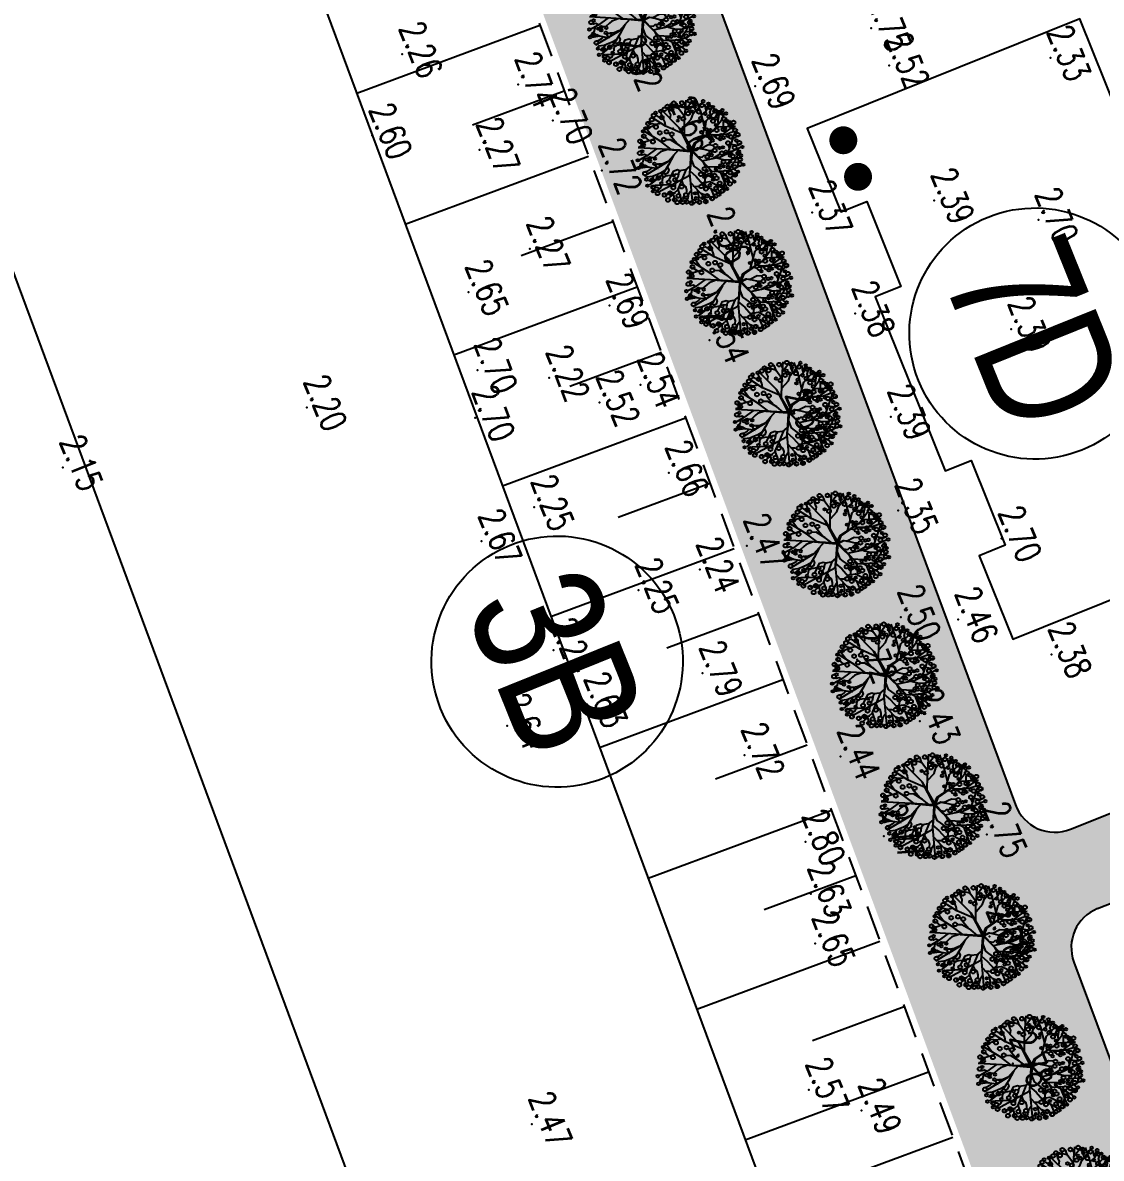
# Model space of a CAD drawing. Header units: millimetres. Extents: x 405522 to 410309, y 2303080 to 2310223.
# Drawn here: x 406806.1 to 406883.4, y 2306635.5 to 2306716.9 of the extents above; entities that cross this region are included whole.
import ezdxf
from ezdxf.enums import TextEntityAlignment as Align
from ezdxf.xclip import XClip

# ---------------------------------------------------------------- set-up
doc = ezdxf.new("R2010")
doc.units = ezdxf.units.MM
doc.header["$LTSCALE"] = 10
doc.header["$MEASUREMENT"] = 0
doc.header["$XCLIPFRAME"] = 0
doc.linetypes.add('HIDDEN', pattern=[0.375, 0.25, -0.125])
doc.layers.get('0').update_dxf_attribs({"linetype": 'CONTINUOUS'})
doc.layers.get('Defpoints').update_dxf_attribs({"linetype": 'CONTINUOUS'})
for name, color, linetype in [('caodo', 7, 'CONTINUOUS'), ('Cay', 86, 'CONTINUOUS'), ('CAYCO', 86, 'CONTINUOUS'), ('co', 84, 'CONTINUOUS'), ('DIM', 4, 'CONTINUOUS'), ('Hatch', 8, 'CONTINUOUS'), ('Line', 136, 'CONTINUOUS'), ('Main', 3, 'CONTINUOUS'), ('mois', 3, 'CONTINUOUS'), ('Other', 9, 'CONTINUOUS'), ('piping', 1, 'CONTINUOUS')]:
    doc.layers.add(name, color=color, linetype=linetype)
doc.styles.add('1', font='VHAVAN_2.TTF')
doc.styles.add('Dien', font='simplex.shx', dxfattribs={"width": 0.75})
doc.styles.add('txt', font='romans.shx', dxfattribs={"height": 0.2})
doc.dimstyles.new('D6.7', dxfattribs={"dimscale": 6.7, "dimtxt": 1.5, "dimasz": 2, "dimexe": 1.5, "dimexo": 0.5, "dimgap": 1, "dimtad": 1, "dimdec": 0, "dimdsep": 46, "dimtxsty": 'Dien', "dimcen": 1, "dimclrd": 256, "dimclre": 256, "dimclrt": 7, "dimaunit": 1, "dimadec": 3, "dimazin": 0, "dimtfac": 1, "dimtdec": 0, "dimtmove": 1, "dimatfit": 0, "dimfxl": 1, "dimtolj": 1, "dimtzin": 0, "dimlwe": -1, "dimarcsym": 0})

# ---------------------------------------------------------------- blocks, each defined once
blk = doc.blocks.new('*D26')
at = {"layer": 'Defpoints', "color": 0, "linetype": 'Continuous'}
for p in [(406742.6619138751, 2306987.542138263), (407088.9799926709, 2306054.36399705), (407050.0361064873, 2306039.911268014)]:
    blk.add_point(p, dxfattribs=at)
at = {"layer": 'DIM'}
for p, q in [((406739.5212196925, 2306986.376574), (406694.2959683287, 2306969.592725042)), ((407085.8392984883, 2306053.198432786), (407040.6140239395, 2306036.414575225))]:
    blk.add_line(p, q, dxfattribs=at)
at = {"layer": 'DIM', "linetype": 'Continuous', "lineweight": -2}
blk.add_line((406708.380307929, 2306960.526641102), (407045.3738494347, 2306052.474044744), dxfattribs=at)
at = {"layer": 'DIM', "linetype": 'Continuous'}
for points in [[(406710.4741040507, 2306961.303683944), (406706.2865118071, 2306959.74959826), (406703.7180508765, 2306973.089417832)], [(407047.4676455563, 2306053.251087586), (407043.2800533128, 2306051.697001902), (407050.0361064873, 2306039.911268014)]]:
    blk.add_solid(points, dxfattribs=at)
at = {"layer": 'DIM', "color": 7, "linetype": 'Continuous', "insert": (406887.8695083207, 2306510.579817844), "char_height": 10.05, "attachment_point": 5, "rotation": 290.3607342621674, "style": 'Dien'}
blk.add_mtext('\\A1;995', dxfattribs=at)
blk = doc.blocks.new('43')
at = {"layer": 'CAYCO', "color": 98}
for points in [[(0.4152577759232372, 4.103467588080093), (-1.209192508365959, 4.699786217650399), (-1.678589670453221, 5.388814887963235)], [(-0.6724334561731666, 4.447537088533863), (-0.5196174655575305, 5.237299990141764), (-0.6950229774229228, 5.570834929356351)], [(1.160885003046133, 1.159845960559323), (0.7476918237516657, 3.26848663110286), (-0.3502576558385044, 5.712421581381932)], [(-0.05448034917935729, -0.04004506464116275), (2.399344519712031, 2.264940679538995), (2.316983023541979, 4.253332513850182), (1.639737725257874, 5.795530602568761)], [(2.299035311909392, 4.230775630800053), (1.650408451096155, 4.574447042774409), (1.186743053840473, 4.931823378428817), (0.3243099970277399, 5.380185560556129), (0.2882557513657957, 5.528180053224787)], [(0.8779816064052284, 2.849846046650782), (1.112463441560976, 3.690859459107742), (1.087528720963746, 4.437318940414116), (0.9072574934689328, 5.177291403990239), (0.879195949761197, 5.421299294801429)], [(1.437384042539634, 4.804750376613811), (1.381260629976168, 5.292767494684085), (1.183440912980586, 5.589486030628905)], [(-2.548378232866526, 3.645610468927771), (-3.243397076847032, 3.664423948852345), (-3.684648269787431, 4.058616686612368)], [(-3.273022195324302, 3.657206712290645), (-3.181801640777849, 4.055696781491861), (-3.231495926622301, 4.388502169633284)], [(-2.641337516251951, 4.156008847756311), (-3.164253150811419, 4.498950709123164)], [(0.04039989388547838, -0.01693045091815293), (-0.8572124504717067, 0.3669312722049654), (-2.639918230241165, 3.146160501986742), (-2.699185398290865, 5.039755364879966)], [(-1.765264418907464, 3.522835770156235), (-2.578959053731523, 4.672894546063617), (-2.63021675136406, 4.754474138608202)], [(-1.870732724200934, 2.023429486667737), (-1.757097802357748, 2.458735290681943), (-1.806966004194692, 3.951654555974528), (-2.010433222865686, 4.529198053525761), (-2.161860955995508, 5.150774521986023)], [(-1.19613087864127, 4.664866386679932), (-1.859962431248277, 4.94212259654887), (-2.028938816394657, 5.120445805601776)], [(-0.1303663500584662, 4.338194663869217), (-0.6554501198697835, 4.138625136809424)], [(2.10199721949175, 4.653107398422435), (2.4446417898871, 5.050137332407758)], [(2.355659283464774, 2.856835127342492), (3.265791605226696, 4.48448015190661), (3.536420732969418, 4.713473778218031)], [(2.557150486623868, 3.217174108838663), (4.460633671376854, 3.930459222057834)], [(3.171806268859655, 4.255265205865726), (2.813783090328798, 4.951933946227655)], [(3.058951894403435, 3.94557166355662), (3.481697332113981, 4.142627346329391), (3.770739005412906, 4.244398513343185)], [(-1.364393639960326, 1.157624162035063), (-3.406477490905672, 1.754338946426287), (-4.583725118311122, 2.873458203161135)], [(-2.914218632271513, 3.086150901159272), (-3.350604111212306, 3.073906113859266), (-4.074466448044404, 3.21111558820121), (-4.517280890606344, 3.354081862838939)], [(-3.862224903190508, 2.855198720470071), (-4.39313307730481, 3.102126516401768)], [(-3.681953839026392, 2.115226925350726), (-3.69324851850979, 2.676875511649996), (-4.133716685231775, 3.196681114612147), (-4.332319428445771, 3.367786785122007)], [(-2.170521068270318, 2.457131831673905), (-3.537530574249104, 3.530022224644199), (-4.317168510984629, 3.84220225433819)], [(-1.763979013543576, 2.507235570577905), (-1.466696923598647, 2.758781804004684)], [(0.9219843805767596, 2.373447459889576), (0.4287625681608915, 3.220551430946216)], [(1.814030002453364, 1.802627196535468), (1.896216380293481, 2.789911438943818), (1.847678057732992, 3.136331296293065)], [(2.300514322938398, -0.2840683485846967), (2.940974567085505, 0.436360718915239), (3.773607350653037, 1.140894874697551), (4.954357967013493, 3.12174921692349)], [(3.485781259369105, 3.610577257350087), (4.830991777358577, 3.499317795038223)], [(3.654325251933187, 0.9864126958418638), (3.534867673646659, 1.992045428371057), (3.879075656295754, 2.640301157720387), (4.253691620309837, 3.421387657523155), (4.492255980730988, 3.730351347709075)], [(3.960741336573847, 2.69155233562924), (4.479573043761775, 2.880660562543198), (4.80701399827376, 3.211276264628395), (4.822217451874167, 3.277691164752468)], [(-2.626703578047454, 1.526482180459425), (-4.357790561160073, 1.120889838784933), (-5.663028248818591, 0.7024861739482731)], [(-4.505030509550124, 1.757931962609291), (-4.853322256822139, 1.641725653549656), (-5.282496821135283, 1.599881700472906)], [(-4.832340268534608, 1.648726220009848), (-5.191275026649237, 1.998372072353959)], [(-4.028807198628783, 1.197970385896042), (-4.468194476794451, 1.735550033394247), (-4.903016543481499, 1.974531041458249), (-5.071211140952073, 2.278466814430431)], [(-4.03589292592369, 2.279844909673557), (-4.288097327575088, 2.155692114727572), (-4.664450781419873, 2.283494364935905), (-5.003968365956098, 2.388915353920311)], [(-1.634842166560702, 1.535609393380582), (-1.462924434687011, 2.007385730044916)], [(-0.2260088345501572, 1.030320268357173), (-0.6537412998732179, 1.920203841058537), (-0.5998437448870391, 2.434877473395318)], [(0.0189416102366522, 0.04208512348122895), (-0.2894573170924559, 0.7192684607580304), (-0.1587337260134518, 1.360131846740842), (0.01407705433666706, 1.975423483876511), (-0.03356711007654667, 2.465359640540555)], [(0.6739000349771231, 0.6441547013819218), (0.75383913773112, 1.150275049265474), (0.5607788553461432, 1.354013879550621), (0.5534346741624177, 1.531346687814221)], [(1.282140382099897, 1.215501641156152), (1.913787070661783, 1.540333694545552)], [(1.952594236121513, 1.84528846736066), (2.839480579947121, 2.303218219196424)], [(3.628197276033461, 1.420628881081939), (3.104900712147355, 1.508090953575447)], [(3.631298903841525, -0.1972700408659875), (5.258848940371536, 1.254382008919492), (5.899921236559749, 1.510982476640493)], [(3.905430326121859, 1.165747617837042), (4.262168390792795, 1.467602698598057)], [(4.27471649099607, 2.046863719588146), (4.904837757814676, 2.294440060155466), (5.283536411006935, 2.543476168764755)], [(4.859402716159821, 0.9350811154581606), (4.979466601624154, 1.215175857767463), (5.078679857775569, 1.70967932487838), (5.466152836685069, 2.180342064471915)], [(-4.463070539408363, -0.6522827155422419), (-4.679687755764462, -0.6315332774538547), (-5.739969108835794, 0.2309727391693741)], [(-4.556895917281508, 0.5537844460923225), (-4.927600629627705, 0.400762036209926), (-5.645035079447553, 0.3827594800386578)], [(-2.769262657500803, -0.7561058525461704), (-3.576744011719711, 0.008677978767082095), (-4.196527541149408, 0.2339540638495237), (-4.880427021766081, 0.8512332008685917), (-5.454600192606449, 1.275753986323252)], [(-0.006316312705166638, 0.003837934695184231), (-2.644367439090274, -1.373949806438759), (-4.764857206027955, -3.396883882116526)], [(-0.006316312705166638, 0.003837934695184231), (2.833127376041375, -0.3407977672759444), (4.728799819131382, -3.996311329538003)], [(0.8974602132802829, -0.1058573757763952), (1.768987538525835, 0.2176580464001745), (2.041554110590369, 0.5706558704841882), (2.564605112420395, 1.257983296643943)], [(3.97784392349422, 0.07086336542852223), (4.057330971816555, 0.2688929005526006), (4.059239808935672, 0.5756399412639439), (4.08526417450048, 0.8882627075072378)], [(4.487133189220913, 0.5308332766871899), (5.264598262030631, 0.6888832366093993), (5.848327545681968, 0.6116016439627856), (5.989243625663221, 0.677286627702415)], [(-1.575078567489982, -0.8121827554423362), (-3.398406559834257, -0.7542652783449739), (-5.765420723473653, -0.5275325481779873)], [(-5.118817304493859, -0.6178450339939445), (-5.423062430578284, -0.786031101597473), (-5.608806919539347, -0.9253488900139928)], [(-3.866304788389243, -0.709446009946987), (-4.847218702314422, -1.408492048503831), (-5.113774240482599, -2.377235135762021)], [(-4.463070539408363, -0.6522827155422419), (-4.679687755764462, -0.6315332774538547)], [(-1.993443085579202, -1.031976619968191), (-2.867238810984418, -2.934588305419311), (-3.823559788055718, -4.372639388078824)], [(-0.03571058122906834, -0.6516785977873951), (-0.6404377768049017, -1.37240967922844), (-1.288900788407773, -2.390176088782027), (-1.284234141930938, -2.998055863194168)], [(0.0113975468557328, -0.002600761130452156), (-0.4650603431509808, -6.08401388139464)], [(1.742068523773924, -0.2569009170401841), (2.152904605492949, -0.765830168267712), (2.241741636069492, -1.424853685544804), (2.155782769201323, -1.660741854226217), (2.313209882006049, -2.159757798071951), (3.340645574266091, -2.697593761375174)], [(2.08909610460978, -0.6700299258809537), (3.257166500203311, -1.177477065939456)], [(2.560928295250051, -0.2998472226317972), (6.079667463200167, -0.05199327389709651)], [(3.271083291852847, -1.185328580904752), (4.364299783017486, -1.674963131779805), (5.764418943785131, -1.233444553334266)], [(3.446182967512868, -1.207217530580238), (3.959104036795907, -1.005689795361832)], [(3.753808495122939, -1.106750901089981), (4.03859125287272, -0.8076609487179667), (4.442676842445508, -0.6836941023357213), (4.755534936673939, -0.7095704691018909)], [(4.60094202705659, -0.1939747966825962), (4.9468885747483, -0.4546068471390754), (5.38249226543121, -0.5679746232926846), (5.85415020189248, -0.8293368928134441)], [(-4.753584614838473, -1.344112574821338), (-5.101876524975523, -1.460318215424195), (-5.361291677458212, -1.554872512351722), (-5.45816081087105, -1.672538590384647)], [(-4.920823510969058, -2.074678115313873), (-5.370849030092359, -1.902112007606775)], [(-3.687684339936823, -2.370018254499882), (-4.145702398149297, -2.293466212926432), (-4.427533156936988, -2.424836545716971), (-5.101701208157465, -2.620432458817959)], [(-0.1905830723699182, -2.322914462303743), (-1.118202777230181, -3.512717809528112), (-2.43345611600671, -5.540326088434085)], [(-0.808206677203998, -1.635723929619417), (-1.600872851675376, -2.287055640481412), (-2.033545178361237, -2.571585485246032)], [(-0.1313929375028238, -1.517264884430915), (1.207632031757385, -2.745254986686632), (2.777481929282658, -5.475917437113822)], [(0.4407311799004674, -2.054080777568743), (1.568226890871301, -2.688713624374941), (2.496338071650825, -3.277853364357725), (3.091362196952105, -3.916784211527556), (3.795330683933571, -4.87408530479297)], [(2.283430183306336, -1.362868257332593), (2.426847601309419, -1.532117324182764), (2.829660431481898, -1.612649526214227), (3.016074121464044, -1.643806143663824), (3.255314753623679, -1.891805361723527), (3.297675114590675, -1.855961593100801)], [(2.654984803404659, -1.629680540645495), (2.623091961140744, -1.918208991643041), (2.760638350155205, -2.063364365138113)], [(2.770468852017075, -2.418298727599904), (2.816153112100437, -2.815545683261007), (2.833126294659451, -2.990075689507648)], [(3.64973947359249, -1.905802524648607), (4.07149303983897, -2.0180023831781)], [(3.838698638486676, -2.405546461930498), (3.874871479230933, -4.20434435387142), (4.063110925722867, -4.674288962734863)], [(4.341205455595627, -1.580166160129011), (5.4466660983162, -2.817197965458035)], [(4.77495928038843, -1.938849106198177), (4.778261420782655, -2.596511758165434), (5.011353758396581, -3.166838018922135)], [(4.935943127027713, -2.2131863811519), (5.172945314203389, -2.155448185047135), (5.661370115820318, -2.099169758846983), (5.742252932512201, -2.173532114131376)], [(-2.92212041770108, -2.936046515358612), (-3.344084229902364, -3.00748896622099), (-3.714790344703943, -3.160511009395123), (-4.233622051891871, -3.349619236541912), (-4.545077929040417, -3.488206806126982)], [(-3.810876451432705, -3.152564221527427), (-3.871690262807533, -3.418223823187873), (-3.902878794004209, -3.676666855579242), (-4.059779951465316, -3.934379970654845)], [(-3.161467804107815, -3.37062307074666), (-3.126195345656015, -3.644230126868933), (-3.06929030851461, -4.006634012563154), (-3.168503563851118, -4.501137479906902), (-3.230100239394233, -4.892410614527762)], [(-0.2011147970333695, -2.73418759345077), (0.07254511793144047, -3.563131744973361), (0.2820811355486512, -3.834505280712619), (0.6764400381362066, -4.275799449533224), (0.6984769129194319, -4.807799005648121)], [(1.155401638359763, -2.709665754577145), (1.410444684326649, -3.31112551339902), (1.449850175529718, -3.767243784852326)], [(1.98226099065505, -3.862037955550477), (1.761893945047632, -5.020374320680276), (1.874860608717427, -5.896658653160557)], [(1.82753287977539, -2.815445286687464), (2.149530655937269, -2.665351331466809), (2.50358974118717, -2.794042840600014), (2.695755698019639, -3.141297282418236)], [(2.201650461298414, -3.098800604930148), (2.479571207077242, -3.595494060311466), (2.727085210382938, -4.225017984164879), (2.828818819369189, -4.513789733406156), (2.89137119683437, -5.157017911784351), (2.949839646462351, -5.268196001881734)], [(2.747762087499723, -3.27931350027211), (3.220201648306102, -3.415062537416816), (3.441999143455178, -3.423739543650299)], [(3.833556051249616, -3.485126893036067), (4.194706215057522, -3.679344711592421), (4.355689898715355, -3.953681318555027), (4.53187719755806, -4.161603693151847)], [(-3.055650429334491, -4.191444239811972), (-2.865041464334354, -4.458564278436825), (-2.712048917775974, -4.82891531731002), (-2.736027935286984, -5.116957149235532)], [(-1.733021820196882, -4.485327874077484), (-2.639940589317121, -5.124903634889051)], [(-1.26997050549835, -4.822509003337473), (-1.486121900263242, -5.094656592933461), (-1.635810904786922, -5.381968571571633), (-1.799922976992093, -5.610082521568984)], [(-1.479866851121187, -4.089753776555881), (-1.305242963833734, -4.548901946982369), (-1.080924952868372, -5.340854837559164), (-1.150514329550788, -5.828141370089725)], [(-0.2923763487488031, -4.014491117559373), (0.4822536809369922, -5.131273122271523), (1.020932269282639, -6.104691677726805)], [(0.5036317131016403, -5.017538046231493), (0.3091141369659454, -5.378482162719592), (0.3812224646098912, -5.674470480531454), (0.3059859110508114, -5.880933387670666)], [(1.798366319620982, -4.921605353010818), (1.581433137180284, -5.319365506060421), (1.607931269565597, -5.814599191769958), (1.673610633006319, -5.955376447876915)], [(1.837547388859093, -4.567148254951462), (2.050571959698573, -4.797452257014811), (2.262813342385925, -5.153368456056342), (2.356554412050173, -5.538154271198437)], [(2.770350369391963, -4.402611643308774), (3.2940476287622, -4.619940272299573), (3.380577785195783, -4.975126920966431)], [(3.245135129662231, -4.161522321170196), (3.331665286095813, -4.516708969837055), (3.299694968154654, -4.9007645661477)], [(-1.051299834041856, -5.333637600531802), (-0.7934480928815901, -5.490309099201113), (-0.5884174627717584, -5.816626801388338), (-0.537941551534459, -6.023818957619369)], [(0.6782554376404732, -5.476685549132526), (1.246781267924234, -5.620382042136043), (1.414977268665098, -5.924318180652335)]]:
    blk.add_lwpolyline(points, dxfattribs=at)
for points in [[(-2.608305806992576, -1.349720096448436), (-0.2450824787374586, -0.03956551826559007, 0.6397306744920996), (-0.2506863888120279, 0.03637737454846501, -0.02814866807049381), (-0.8719359856331721, 0.3102242460008711), (-2.096549907233566, 2.266709616640583)], [(-2.096549907233566, 2.266709616640583), (-0.8288466013036668, 0.3980304705910385), (-0.101318001979962, 0.1114200169686228, 1.16279032008003), (-0.08882375108078122, 0.1660030784551054), (-0.3077001394703984, 0.6409533640835434), (-0.241298608481884, 1.056556115159765)], [(-0.2264276624191552, 1.034372901776806), (-0.2700639264658093, 0.7288086412008852), (-0.0005383242387324572, 0.1677370690740645, 0.553589737595184), (0.09108058200217783, 0.1574530166108161), (1.955903258291073, 1.860962726874277), (0.1433253970462829, 0.09218468167819083, 0.6269387266753438), (0.1641315676970407, 0.02989211375825107), (2.606764882802963, -0.2957009566016495)], [(-0.190744477789849, -2.538846815470606), (-0.05126762774307281, -0.1469655202236027, 0.7825138911028889), (-0.1210250912699848, -0.1253053320106119), (-2.586922195507213, -1.331625839462504)], [(-0.1938193819951266, -2.621948557207361), (0.06718440586701035, -0.1567620649002492, -0.4633955931716063), (0.1556846898747608, -0.09654803853482008), (2.813290741061792, -0.3123806363437325)]]:
    blk.add_lwpolyline(points, format="xyb", dxfattribs=at)
for centre, radius in [((-2.216261943336576, 4.975252036936581), 0.2154209902109817), ((-1.715895135654137, 5.276273531606421), 0.2154209902109817), ((-1.064975921763107, 5.080050329677761), 0.1435183978680499), ((-0.7855348121374846, 5.431277593364939), 0.2154209902109817), ((-0.3002060856670141, 5.762411681003869), 0.1435183978680499), ((0.195620683953166, 5.351331149693578), 0.1435183978680499), ((0.3964474430540577, 5.289336060872301), 0.2154209902109817), ((0.6618478149175644, 5.588409626157954), 0.1435183978680499), ((1.116197944735177, 5.479037944227457), 0.2154209902109817), ((1.655880038160831, 5.453736641677096), 0.2154209902109817), ((1.704661691328511, 5.816935466602445), 0.1435183978680499), ((2.489495384739712, 5.216905987588689), 0.1435183978680499), ((-4.157825957983732, 3.980346572119743), 0.1435183978680499), ((-3.559045093366876, 3.716687661595643), 0.2154209902109817), ((-3.301590623566881, 4.105274929432198), 0.1435183978680499), ((-3.119730909820646, 4.811821119161323), 0.2154209902109817), ((-3.073368091252632, 4.372375150443986), 0.2154209902109817), ((-2.666304330574349, 4.614841285394505), 0.2154209902109817), ((-2.373910554219037, 3.829732090700418), 0.1435183978680499), ((-1.616558434208855, 4.140023450367153), 0.1435183978680499), ((-1.484322243952192, 4.472900440683588), 0.2154209902109817), ((-0.7935741320252419, 4.139636516338214), 0.2154209902109817), ((-0.2566798296757042, 4.879450736101717), 0.2154209902109817), ((0.211726154666394, 3.870769491186365), 0.1435183978680499), ((0.2996288109570742, 4.453701741760597), 0.1435183978680499), ((0.635965414927341, 4.33145142160356), 0.1435183978680499), ((0.7304562132339925, 4.654216744704172), 0.2154209902109817), ((1.337343313731253, 4.356362205697224), 0.1435183978680499), ((1.615628240164369, 4.085168729070574), 0.1435183978680499), ((1.939834240823984, 4.841370522743091), 0.2154209902109817), ((1.985453556058928, 4.087402392411605), 0.1435183978680499), ((2.532017676159739, 3.738435222301632), 0.2154209902109817), ((2.595840786816552, 4.356345161097124), 0.2154209902109817), ((2.742620704928413, 4.610496538691223), 0.1435183978680499), ((2.835415854700841, 4.863137579523027), 0.2154209902109817), ((3.065381524153054, 3.790360510116443), 0.2154209902109817), ((3.456297127529979, 3.888749423436821), 0.1435183978680499), ((3.859614310786128, 4.266051015350968), 0.2154209902109817), ((-4.469154471764341, 2.742652754765004), 0.2154209902109817), ((-4.539705965667963, 3.555507411714643), 0.1435183978680499), ((-4.263390775769949, 3.222674606367946), 0.2154209902109817), ((-4.107479470665567, 3.586524775018916), 0.1435183978680499), ((-3.605126103619114, 2.849118906771764), 0.1435183978680499), ((-3.330151178990491, 2.482767981709912), 0.2154209902109817), ((-2.876902245217934, 2.81203870754689), 0.1435183978680499), ((-2.359691500430927, 3.650627347175032), 0.2154209902109817), ((-2.282239514868706, 2.881481369724497), 0.2154209902109817), ((-1.711603604489937, 3.376686154631898), 0.1435183978680499), ((-1.518863179488108, 2.995680351974443), 0.2154209902109817), ((-1.390965979080647, 3.6334645121824), 0.1435183978680499), ((-1.224707068991847, 3.265591811854392), 0.1435183978680499), ((-0.5152501238044351, 2.702811968047172), 0.2154209902109817), ((-0.320076767122373, 3.537024033954367), 0.1435183978680499), ((-0.2404255935689434, 3.167280142195523), 0.1435183978680499), ((0.008046439499594271, 2.615349895786494), 0.2154209902109817), ((0.350988854886964, 3.415387268876657), 0.2154209902109817), ((1.345149194588885, 3.576909458031878), 0.2154209902109817), ((1.720049400697462, 3.214994829846546), 0.1435183978680499), ((1.841220695292577, 3.57860979042016), 0.1435183978680499), ((1.981698321178555, 3.171263948781416), 0.1435183978680499), ((2.130742243723944, 2.704771939665079), 0.1435183978680499), ((2.863248587120324, 2.522791531635448), 0.2154209902109817), ((3.176121938973665, 2.77231540507637), 0.2154209902109817), ((3.762439372949302, 3.100096047157422), 0.2154209902109817), ((4.108807613374665, 3.288760404102504), 0.1435183978680499), ((4.308249669149518, 2.682145116617903), 0.2154209902109817), ((4.630826293490827, 3.419197825249285), 0.2154209902109817), ((-5.145905195968226, 1.2522767346818), 0.2154209902109817), ((-4.170309395296499, 1.636694764718413), 0.1435183978680499), ((-3.805802300805226, 2.080294208833948), 0.2154209902109817), ((-2.376284650992602, 1.744246534537524), 0.1435183978680499), ((-2.309103599982336, 2.159136132802814), 0.1435183978680499), ((-2.018575418042019, 1.870195804862306), 0.1435183978680499), ((-1.430917921359651, 2.193141846684739), 0.2154209902109817), ((-1.115729623939842, 2.39881726144813), 0.1435183978680499), ((0.2070212644757703, 2.140760384267196), 0.1435183978680499), ((0.4614391876384616, 1.905287334462628), 0.1435183978680499), ((0.5567624650429934, 2.244750322308391), 0.1435183978680499), ((0.7208312575239688, 1.750087102875113), 0.2154209902109817), ((2.095873626647517, 1.404407428577542), 0.2154209902109817), ((2.334906992036849, 1.656998559134081), 0.1435183978680499), ((2.679989965632558, 1.335208253702149), 0.1435183978680499), ((2.78198885335587, 1.919057854451239), 0.1435183978680499), ((2.86749182920903, 1.595834208652377), 0.1435183978680499), ((2.964443071978167, 2.218741905409843), 0.1435183978680499), ((3.013451062492095, 1.388404911849648), 0.1435183978680499), ((3.338543380377814, 2.360927030676976), 0.1435183978680499), ((3.735628589522094, 1.360152705805376), 0.1435183978680499), ((3.968220316572115, 1.978333939798176), 0.1435183978680499), ((4.360976335476153, 1.526335164438933), 0.2154209902109817), ((5.155945313395932, 1.64835461624898), 0.2154209902109817), ((5.488862958154641, 2.195179273607209), 0.2154209902109817), ((-5.43852335982956, 0.3928507927339524), 0.2154209902109817), ((-5.030988679267466, 0.4597549894824624), 0.1435183978680499), ((-4.413072615396231, 0.8934411269146949), 0.2154209902109817), ((-3.676372776390053, 1.060337853617966), 0.1435183978680499), ((-3.285936471656896, 0.9257439812645316), 0.1435183978680499), ((-2.086692742072046, 1.14133110572584), 0.1435183978680499), ((2.328306436538696e-10, -1.396983861923218e-09), 0.06378724803568858), ((2.701554644037969, 0.9787703247275203), 0.2154209902109817), ((4.080790236126631, 0.9986535357311368), 0.2154209902109817), ((5.407483493094333, 1.103836775524542), 0.1435183978680499), ((5.408898553345352, 0.3639990093652159), 0.1435183978680499), ((-5.455692790681496, -1.008488765684888), 0.2154209902109817), ((-3.655323719023727, -0.8923054109327495), 0.2154209902109817), ((5.020922651980072, -0.7631477697286755), 0.2154209902109817), ((5.322409680578858, -0.958771318430081), 0.1435183978680499), ((5.800340511952527, -0.702373712323606), 0.2154209902109817), ((-4.804152429336682, -2.211092315847054), 0.2154209902109817), ((-1.931581329554319, -2.227770771598443), 0.2154209902109817), ((3.523625179193914, -2.690004726639017), 0.2154209902109817), ((4.152038042317145, -2.178666812367737), 0.2154209902109817), ((4.78332890290767, -2.562239895574749), 0.2154209902109817), ((5.093315851176158, -1.626933357445523), 0.2154209902109817), ((5.555369233246893, -2.051735877292231), 0.2154209902109817), ((5.84441281738691, -1.766372447134927), 0.2154209902109817), ((-4.771571184275672, -3.002402859041467), 0.2154209902109817), ((-2.100619621342048, -3.594458483159542), 0.2154209902109817), ((3.017899306025356, -3.852120399242267), 0.2154209902109817), ((4.97322042286396, -3.192638814682141), 0.2154209902109817), ((-3.623498589266092, -4.483368769055232), 0.2154209902109817), ((-2.723894918337464, -4.88923810957931), 0.1435183978680499), ((0.8236577999778092, -4.198728268500417), 0.1435183978680499), ((1.394582812907174, -4.279969063354656), 0.1435183978680499), ((3.266842091456056, -4.579611895605922), 0.2154209902109817), ((-1.765517340158112, -5.411520462017506), 0.2154209902109817), ((-0.0521181826479733, -5.637212567729875), 0.1435183978680499)]:
    blk.add_circle(centre, radius, dxfattribs=at)
at = {"layer": 'CAYCO', "color": 50}
for centre, radius in [((3.618445214349777, 4.777280911803246), 0.1435183978680499), ((4.413745150901377, 3.92456643935293), 0.1435183978680499), ((-4.919533894397318, 2.493080165004358), 0.1435183978680499), ((4.990411475184374, 2.973754997830838), 0.2154209902109817), ((5.212524232687429, 2.593576147453859), 0.2154209902109817), ((-5.600480577675626, 1.408341964008287), 0.1435183978680499), ((-5.313788982457481, 2.014178956625983), 0.1435183978680499), ((-4.895375498686917, 2.137274113949388), 0.2154209902109817), ((5.805500391870737, 1.484178739832714), 0.2154209902109817), ((-5.669895454426296, -0.1292354559991509), 0.2154209902109817), ((-4.446638285997324, 0.1325041691306978), 0.1435183978680499), ((4.853788178763352, 0.2848400550428778), 0.1435183978680499), ((5.780091011198238, 0.1166567550972104), 0.2154209902109817), ((5.876968637341633, 0.7492746263742447), 0.2154209902109817), ((5.94754255854059, -0.1291450974531472), 0.2154209902109817), ((-4.730827149003744, -0.1836101512890309), 0.1435183978680499), ((-4.241322948480956, -0.3364131336566061), 0.2154209902109817), ((-3.872190736699849, -1.386578856734559), 0.1435183978680499), ((4.064986942568794, -1.232612006599084), 0.2154209902109817), ((5.654503542580642, -1.307647966081277), 0.1435183978680499), ((5.839747447520494, -1.158492361893877), 0.2154209902109817), ((-5.443651835434139, -1.940539841307327), 0.2154209902109817), ((-5.087018150836229, -2.670410893158987), 0.2154209902109817), ((2.761298931902274, -2.126359249697998), 0.1435183978680499), ((3.279162085615098, -1.949957637581974), 0.2154209902109817), ((-4.565371811855584, -3.469714856008068), 0.1435183978680499), ((-3.847984186024405, -3.339483506511897), 0.2154209902109817), ((-2.787594134919345, -4.012589633697644), 0.2154209902109817), ((-2.214173613348976, -2.833982998272404), 0.2154209902109817), ((-1.345949350856245, -3.159835371654481), 0.2154209902109817), ((1.631938175763935, -3.90317042847164), 0.2154209902109817), ((2.725976281799376, -3.242572455201298), 0.2154209902109817), ((3.650980841484852, -3.535462389932945), 0.1435183978680499), ((4.776142966700718, -3.977939517702907), 0.2154209902109817), ((5.542951443465427, -2.821013490203768), 0.2154209902109817), ((-4.388994027744047, -4.02352352743037), 0.1435183978680499), ((-4.090276653296314, -4.25829839380458), 0.2154209902109817), ((-3.181753851473331, -4.896753738401458), 0.2154209902109817), ((-2.656042813905515, -5.225113859632984), 0.1435183978680499), ((-1.11705560493283, -4.393754363525659), 0.2154209902109817), ((0.7357551426393911, -4.781660519307479), 0.1435183978680499), ((0.8961442997679114, -5.12543921591714), 0.1435183978680499), ((1.096843184437603, -4.795786433620378), 0.1435183978680499), ((2.493015998741612, -5.377147890627384), 0.2154209902109817), ((3.163091036491096, -5.210458208341151), 0.1435183978680499), ((3.877539615612477, -5.114014938939363), 0.1435183978680499), ((4.06359699787572, -4.473865040577948), 0.2154209902109817), ((4.262857617810369, -4.102985494071618), 0.2154209902109817), ((4.532413883018307, -4.508837166940793), 0.1435183978680499), ((-2.318060834426433, -5.48625743878074), 0.1435183978680499), ((-1.193683731253259, -5.845402702922001), 0.2154209902109817), ((-0.7354013933800161, -5.518809525063261), 0.2154209902109817), ((0.162636244436726, -5.924728020094335), 0.2154209902109817), ((0.9712448708014563, -6.152497760718688), 0.1435183978680499), ((1.591958601260558, -5.694750381400809), 0.2154209902109817), ((1.850194732192904, -6.093588010640815), 0.1435183978680499)]:
    blk.add_circle(centre, radius, dxfattribs=at)
blk = doc.blocks.new('kh_truc_thep')
at = {"color": 6}
blk.add_circle((0, -3), 3.000000000001425, dxfattribs=at)
at = {"color": 7, "style": '1', "width": 0.8}
blk.add_attdef('KH_TRUC', text='', height=3.000000000001425, dxfattribs=at).set_placement((0, -3), align=Align.MIDDLE)
blk = doc.blocks.new('20')
at = {"layer": 'caodo', "color": 8, "linetype": 'Continuous'}
for p in [(-740.6499999999651, -592, 0.4300000000000002), (-774.2399999999907, -593.8699999996461, -0.05999999999999961), (-758.4699999999721, -594.7999999998137, 0.2000000000000002), (-739.359999999986, -594.6699999999255, 0.2000000000000002), (-727.820000000007, -594.1199999996461, 0.01000000000000023), (-765.9499999999534, -596.0400000000373, 0.4200000000000004), (-748.9599999999627, -596.1499999999069, 0.3700000000000001), (-763.4599999999627, -598.6299999998882, 0.3800000000000003), (-776.3999999999651, -599.6999999997206, 0.2800000000000002), (-754.8499999999767, -599.1899999999441, 0.3400000000000003), (-768.6999999999534, -600.7299999999814, -0.04999999999999982), (-759.9400000000023, -602.2099999999627, 0.4000000000000004), (-736.1399999999558, -604.3500000000931, 0.07000000000000028), (-744.8800000000047, -605.2099999999627, 0.05000000000000027), (-728.679999999993, -605.75, 0.3800000000000003), (-765.109999999986, -607.8300000000745, -0.04999999999999982), (-752.1599999999744, -607.1499999999069, 0.04000000000000004), (-769.4899999999907, -610.929999999702, 0.3300000000000001), (-759.3999999999651, -611.8799999998882, 0.3700000000000001), (-741.8099999999977, -612.4499999997206, 0.06000000000000005), (-730.6300000000047, -613.5699999998324, 0.07000000000000028), (-752.2299999999814, -614.3699999996461, 0.2200000000000002), (-768.859999999986, -616.5099999997765, 0.3800000000000003), (-763.7099999999627, -617.0600000000559, -0.09999999999999964), (-757.179999999993, -617.5699999998324, 0.2200000000000002), (-781.070000000007, -619.179999999702, -0.1199999999999997), (-760.109999999986, -618.8300000000745, 0.2000000000000002), (-769.0299999999697, -619.929999999702, 0.3800000000000003), (-739.25, -619.8500000000931, 0.07000000000000028), (-746.570000000007, -620.1399999996647, 0.1800000000000002), (-798.5499999999884, -623.4799999999814, -0.1699999999999999), (-755.1599999999744, -623.8699999996461, 0.3400000000000003), (-764.7999999999884, -626.339999999851, -0.06999999999999984), (-738.7299999999814, -626.5699999998324, 0.03000000000000025), (-768.5599999999977, -628.7799999997951, 0.3500000000000001), (-731.3099999999977, -628.5699999998324, 0.3800000000000003), (-749.5599999999977, -629.1099999998696, 0.1500000000000004), (-752.9400000000023, -630.8100000000559, -0.07999999999999963), (-757.3099999999977, -632.2900000000373, -0.06999999999999984), (-738.5199999999604, -634.2199999997392, 0.1800000000000002), (-734.429999999993, -634.3699999996461, 0.1400000000000001), (-763.3999999999651, -636.5800000000745, -0.07999999999999963), (-727.7299999999814, -636.8799999998882, 0.06000000000000005), (-741.6599999999744, -637.2399999997579, 0.4000000000000004), (-752.7299999999814, -638.2299999999814, 0.4700000000000002), (-761, -640.4699999997392, 0.3100000000000001), (-766.7299999999814, -642.0099999997765, 0.3200000000000003), (-737.179999999993, -641.6599999996834, 0.1100000000000003), (-749.7299999999814, -644.1000000000931, 0.4000000000000004), (-742.8499999999767, -644.2099999999627, 0.1200000000000001), (-739.7399999999907, -649.9199999999255, 0.4500000000000002), (-732.359999999986, -649.7799999997951, 0.4300000000000002), (-745.3699999999953, -650.3100000000559, 0.4800000000000004), (-744.9799999999814, -654.0499999998137, 0.3100000000000001), (-732.1699999999837, -657.089999999851, 0.3600000000000003), (-744.6699999999837, -657.589999999851, 0.3300000000000001), (-730.5, -666.2099999999627, 0.4600000000000004), (-745.1199999999953, -668.089999999851, 0.25), (-741.3499999999767, -669.5800000000745, 0.1700000000000004), (-764.9699999999721, -670.5400000000373, 0.1500000000000004)]:
    blk.add_point(p, dxfattribs=at)
at = {"layer": 'caodo', "color": 8, "linetype": 'Continuous', "style": 'txt', "width": 0.75}
for s, p in [('2.75', (-740.1499999999651, -592, 0.4300000000000002)), ('2.26', (-773.7399999999907, -593.8699999996461, -0.05999999999999961)), ('2.33', (-727.320000000007, -594.1199999996461, 0.01000000000000023)), ('2.52', (-757.9699999999721, -594.7999999998137, 0.2000000000000002)), ('2.52', (-738.859999999986, -594.6699999999255, 0.2000000000000002)), ('2.74', (-765.4499999999534, -596.0400000000373, 0.4200000000000004)), ('2.69', (-748.4599999999627, -596.1499999999069, 0.3700000000000001)), ('2.70', (-762.9599999999627, -598.6299999998882, 0.3800000000000003)), ('2.66', (-754.3499999999767, -599.1899999999441, 0.3400000000000003)), ('2.60', (-775.8999999999651, -599.6999999997206, 0.2800000000000002)), ('2.27', (-768.1999999999534, -600.7299999999814, -0.04999999999999982)), ('2.72', (-759.4400000000023, -602.2099999999627, 0.4000000000000004)), ('2.39', (-735.6399999999558, -604.3500000000931, 0.07000000000000028)), ('2.37', (-744.3800000000047, -605.2099999999627, 0.05000000000000027)), ('2.70', (-728.179999999993, -605.75, 0.3800000000000003)), ('2.36', (-751.6589999999851, -607.1499999999069, 0.04000000000000004)), ('2.27', (-764.609999999986, -607.8300000000745, -0.04999999999999982)), ('2.65', (-768.9899999999907, -610.929999999702, 0.3300000000000001)), ('2.69', (-758.8999999999651, -611.8799999998882, 0.3700000000000001)), ('2.38', (-741.3099999999977, -612.4499999997206, 0.06000000000000005)), ('2.39', (-730.1300000000047, -613.5699999998324, 0.07000000000000028)), ('2.54', (-751.7299999999814, -614.3699999996461, 0.2200000000000002)), ('2.70', (-768.359999999986, -616.5099999997765, 0.3800000000000003)), ('2.22', (-763.2099999999627, -617.0600000000559, -0.09999999999999964)), ('2.54', (-756.679999999993, -617.5699999998324, 0.2200000000000002)), ('2.52', (-759.609999999986, -618.8300000000745, 0.2000000000000002)), ('2.20', (-780.570000000007, -619.179999999702, -0.1199999999999997)), ('2.39', (-738.75, -619.8500000000931, 0.07000000000000028)), ('2.70', (-768.5299999999697, -619.929999999702, 0.3800000000000003)), ('2.50', (-746.070000000007, -620.1399999996647, 0.1800000000000002)), ('2.15', (-798.0499999999884, -623.4799999999814, -0.1699999999999999)), ('2.66', (-754.6599999999744, -623.8699999996461, 0.3400000000000003)), ('2.25', (-764.2999999999884, -626.339999999851, -0.06999999999999984)), ('2.35', (-738.2299999999814, -626.5699999998324, 0.03000000000000025)), ('2.67', (-768.0599999999977, -628.7799999997951, 0.3500000000000001)), ('2.70', (-730.8099999999977, -628.5699999998324, 0.3800000000000003)), ('2.47', (-749.0599999999977, -629.1099999998696, 0.1500000000000004)), ('2.24', (-752.4400000000023, -630.8100000000559, -0.07999999999999963)), ('2.25', (-756.8099999999977, -632.2900000000373, -0.06999999999999984)), ('2.50', (-738.0199999999604, -634.2199999997392, 0.1800000000000002)), ('2.46', (-733.929999999993, -634.3699999996461, 0.1400000000000001)), ('2.24', (-762.8999999999651, -636.5800000000745, -0.07999999999999963)), ('2.38', (-727.2299999999814, -636.8799999998882, 0.06000000000000005)), ('2.72', (-741.1599999999744, -637.2399999997579, 0.4000000000000004)), ('2.79', (-752.2299999999814, -638.2299999999814, 0.4700000000000002)), ('2.63', (-760.4989999999525, -640.4699999997392, 0.3100000000000001)), ('2.43', (-736.679999999993, -641.6599999996834, 0.1100000000000003)), ('2.64', (-766.2299999999814, -642.0099999997765, 0.3200000000000003)), ('2.72', (-749.2299999999814, -644.1000000000931, 0.4000000000000004)), ('2.44', (-742.3499999999767, -644.2099999999627, 0.1200000000000001)), ('2.77', (-739.2399999999907, -649.9199999999255, 0.4500000000000002)), ('2.75', (-731.859999999986, -649.7799999997951, 0.4300000000000002)), ('2.80', (-744.8699999999953, -650.3100000000559, 0.4800000000000004)), ('2.63', (-744.4789999999921, -654.0499999998137, 0.3100000000000001)), ('2.68', (-731.6699999999837, -657.089999999851, 0.3600000000000003)), ('2.65', (-744.1699999999837, -657.589999999851, 0.3300000000000001)), ('2.78', (-730, -666.2099999999627, 0.4600000000000004)), ('2.57', (-744.6199999999953, -668.089999999851, 0.25)), ('2.49', (-740.8499999999767, -669.5800000000745, 0.1700000000000004)), ('2.47', (-764.4699999999721, -670.5400000000373, 0.1500000000000004))]:
    blk.add_text(s, height=1.8, rotation=292, dxfattribs=at).set_placement(p, align=Align.CENTER)

msp = doc.modelspace()

# ---------------------------------------------------------------- hatches: boundary and pattern name
at = {"layer": 'co', "linetype": 'Continuous'}
h = msp.add_hatch(dxfattribs=at)
h.set_pattern_fill('GRASS', color=86, scale=0.9999999999999998, angle=-9.651807925231505e-08, style=0)
h.set_pattern_definition([(21.91894370438083, (407717.7514153625, 2306586.616748105), (0.3920329744667653, 0.91995116522732), [0.1874999999999999, -1.226713563]), (336.9189437043809, (407717.7514153625, 2306586.616748105), (0.3920329745701908, 0.9199511654700196), [0.1874999999999999, -0.8124999999999997]), (66.91894370438082, (407717.7514153625, 2306586.616748105), (-0.9199511654700196, 0.3920329745701908), [0.1874999999999999, -0.8124999999999997])])
h.paths.add_polyline_path([(406932.6968020615, 2306520.263678576, -0.4222016726026619), (406928.7643565051, 2306522.003028329), (406906.6656975736, 2306581.54940578, -0.4062703191020343), (406908.3583759264, 2306585.376333317), (406946.4852884253, 2306600.717898928), (406949.3782565118, 2306593.528284526), (406954.9445338011, 2306595.768051732), (406946.9188304231, 2306615.713557824), (406941.3525531333, 2306613.473790619), (406944.2455212194, 2306606.284176217), (406906.42144308, 2306591.064465561, -0.4222016726280897), (406902.4889975227, 2306592.803815314), (406881.425377076, 2306649.561209395, -0.4062703190853384), (406883.1180554279, 2306653.388136932), (406919.4149020365, 2306667.993317822), (406922.2832039147, 2306660.865003966), (406927.8494812045, 2306663.104771171), (406919.8731102421, 2306682.927676173), (406914.3068329524, 2306680.687908967), (406917.1751348306, 2306673.559595112), (406881.1811225823, 2306659.076269176, -0.4222016726516405), (406877.248677025, 2306660.815618929), (406855.1500180959, 2306720.361996373, -0.4062703191111162), (406856.8426964483, 2306724.188923909), (406885.6681537385, 2306735.787755688, -0.4142135623565292), (406893.4741982333, 2306732.461245603), (406894.7312675774, 2306729.337172475), (406900.2975448672, 2306731.57693968), (406897.9205919206, 2306737.484151454, 0.4142135623467938), (406878.4054806833, 2306745.800426664), (406842.3184017576, 2306731.27965242), (406838.8208640385, 2306729.872307821), (406918.700252532, 2306514.631725478)])

# ---------------------------------------------------------------- linework, layer by layer
at = {"layer": 'Hatch', "linetype": 'Continuous'}
msp.add_lwpolyline([(406886.412078713, 2306705.811027518), (406881.8504195054, 2306717.147678933), (406862.3313404768, 2306709.293561934), (406864.7353572752, 2306703.319090975), (406866.5907830404, 2306704.065680044), (406869.0395951857, 2306697.97988354), (406867.1841694214, 2306697.233294471), (406872.2012479584, 2306684.764833342), (406874.0566737237, 2306685.511422411), (406876.5054858685, 2306679.425625908), (406874.6500601051, 2306678.67903684), (406877.0540769039, 2306672.704565881), (406896.5731559335, 2306680.558682881), (406892.0114967264, 2306691.895334294)], dxfattribs=at)
at = {"layer": 'Main', "flags": 128}
msp.add_lwpolyline([(407018.9095155683, 2306710.71348082), (406883.7996670509, 2307046.488947077, 0.4142134283507026), (406868.1875831434, 2307053.141969269), (406735.6302461895, 2306999.803414636, 0.406270451883547), (406728.859527707, 2306984.495702445), (406983.0224955804, 2306299.635862547)], format="xyb", dxfattribs=at)
at = {"layer": 'mois', "color": 6, "linetype": 'HIDDEN'}
msp.add_lwpolyline([(406742.662, 2306987.542), (407088.98, 2306054.364), (408088.11, 2306456.461), (407716.705, 2307379.478)], close=True, dxfattribs=at)
at = {"layer": 'Other', "color": 152, "linetype": 'Continuous'}
for p, q in [((406855.1500180959, 2306720.361996373), (406877.248677025, 2306660.815618929)), ((406881.1811225823, 2306659.076269176), (406917.1751348315, 2306673.559595112)), ((406883.1180554279, 2306653.388136932), (406919.414902037, 2306667.993317822)), ((406881.425377076, 2306649.561209395), (406902.4889975227, 2306592.803815314))]:
    msp.add_line(p, q, dxfattribs=at)
at = {"layer": 'Other', "color": 8, "flags": 128}
for points in [[(406830.0535261018, 2306711.821417472), (406843.178815223, 2306716.692432303)], [(406838.3558188154, 2306709.56932163), (406844.918463377, 2306712.004829046)], [(406833.5328224093, 2306702.446210958), (406846.6581115309, 2306707.317225788)], [(406841.835115123, 2306700.194115115), (406848.3977596845, 2306702.629622531)], [(406837.012118717, 2306693.071004442), (406850.1374078384, 2306697.942019273)], [(406845.3144114307, 2306690.8189086), (406851.8770559921, 2306693.254416015)], [(406840.4914150244, 2306683.695797927), (406853.616704146, 2306688.566812757)], [(406848.7937077384, 2306681.443702084), (406855.3563522997, 2306683.879209499)], [(406843.9707113352, 2306674.320591412), (406857.0960004564, 2306679.191606243)], [(406852.2730040461, 2306672.068495569), (406858.8356486098, 2306674.504002985)], [(406847.4500076423, 2306664.945384897), (406860.5752967635, 2306669.816399728)], [(406855.7523003533, 2306662.693289054), (406862.3149449171, 2306665.128796471)], [(406850.9293039498, 2306655.570178382), (406864.0545930708, 2306660.441193213)], [(406859.2315966612, 2306653.318082539), (406865.7942412248, 2306655.753589955)], [(406854.4086002572, 2306646.194971867), (406867.5338893785, 2306651.065986698)], [(406862.7108929687, 2306643.942876024), (406869.2735375321, 2306646.37838344)], [(406857.8878965648, 2306636.819765352), (406871.0131856861, 2306641.690780182)], [(406866.1901892768, 2306634.567669508), (406872.7528338398, 2306637.003176924)]]:
    msp.add_lwpolyline(points, dxfattribs=at)
at = {"layer": 'Other', "color": 152, "linetype": 'Continuous'}
for centre, start, end in [((406880.0612389794, 2306661.859407821), 200.360734265813, 291.9189437959918), ((406884.2379390308, 2306650.604998287), 111.9189437959917, 200.360734265813)]:
    msp.add_arc(centre, 3, start, end, dxfattribs=at)
at = {"layer": 'piping', "const_width": 0.9999737638342024}
for points in [[(406864.8361664777, 2306707.957433014, 1), (406864.9852218851, 2306708.946235328, 1)], [(406865.8900605649, 2306705.338291745, 1), (406866.0391159718, 2306706.327094059, 1)]]:
    msp.add_lwpolyline(points, format="xyb", close=True, dxfattribs=at)

# ---------------------------------------------------------------- block references
at = {"layer": 'caodo', "linetype": 'Continuous'}
ref = msp.add_blockref('20', (407607.5599999998, 2307308.49, 2.32), dxfattribs=at)
XClip(ref).set_block_clipping_path([(-1349.6056714252336, -661.9058657553978), (-160.24326352693606, -789.0626177703962), (-158.36999999999534, -682.7400000002235), (-152.55370127764763, -565.1435954412445), (-154.45678520214278, -515.7710593813099), (-164.5656294519431, -479.7079773764126), (-169.84830490715103, -457.46881066821516), (-166.82796598720597, -442.01621566619724), (-126.78273369179806, -389.4443280850537), (-106.05188721581362, -361.8542004311457), (-63.77944376063533, -462.4105278351344), (-33.466447652434, -538.7088304474019), (-26.830958046135493, -536.6440252331086), (-14.194728780596051, -530.2900720490143), (2.873561021173373, -522.7809317391366), (21.779086004185956, -516.4300709003583), (33.49636997265043, -516.3916891841218), (41.83233972010203, -526.5245847343467), (49.38700186560163, -538.8965703272261), (57.58147363178432, -547.8425059784204), (240.7905528639676, -478.5933098080568), (312.71683337684954, -453.523366919253), (469.9752955258009, -835.1642690971494), (381.01757410995197, -875.9365015272051), (340.05356005806243, -891.0018749474548), (281.9833174137748, -920.0360526661389), (270.2997928529512, -925.8934261840768), (259.64971878379583, -926.485182072036), (238.13632499426603, -935.887616972439), (231.39031789585715, -941.3565830942243), (234.28019038640196, -952.6351198460907), (233.34951378498226, -963.7375780143775), (228.57153214595746, -974.9643217222765), (217.37020478205523, -983.9257580563426), (203.91382668475853, -988.0474594873376), (188.67127670557238, -983.9718116582371), (177.38840578240342, -980.8930276110768), (171.5204358987976, -984.3872820092365), (-73.64572811854305, -1086.5773775354028), (-160.72326044749934, -789.4035990480334), (-175.86631778383162, -787.8968891631812), (-1242.6150691517978, -731.501864743419), (-1048.6445017770166, -1275.3187000523321), (-581.3011768160504, -1893.6633556210436), (45.25815080979373, -1711.1176481554285), (672.5305126870517, -1468.653420693241), (1174.462400796474, -665.2848953921348), (720.1397881704615, 463.7992460099049), (-44.86505850660615, 588.3045099438168), (-757.8349164568353, 52.953614375554025)])
at = {"layer": 'Cay', "extrusion": (-0.003739011946236354, 0.008031896464061924, 0.9999607534442823), "xscale": 0.6299834711569431, "yscale": 0.6299834711211734, "zscale": 0.6299834712193653, "rotation": 271.1546224722211}
for p in [(406847.7310392161, 2306654.890334785, 17006.09417121471), (406851.210311202, 2306645.515535168, 17006.00586139617), (406854.6895831871, 2306636.140735555, 17005.91755157765), (406858.1688551721, 2306626.765935937, 17005.82924175914), (406861.6481271579, 2306617.391136323, 17005.74093194061), (406865.1273991437, 2306608.016336707, 17005.65262212209), (406868.6066711287, 2306598.641537093, 17005.56431230357), (406872.0859431154, 2306589.266737477, 17005.47600248505), (406875.5652151, 2306579.891937863, 17005.38769266654), (406879.044487086, 2306570.517138247, 17005.29938284803)]:
    msp.add_blockref('43', p, dxfattribs=at)
at = {"layer": 'Line', "color": 1, "extrusion": (0.01828819611342885, 0.00735883245498159, 0.9998056758529711)}
ref = msp.add_blockref('kh_truc_thep', (1988055.720546637, -1238302.364833742, 24415.65545950257), dxfattribs=dict(at, xscale=2.999999999939281, yscale=2.999999999203175, rotation=90.00000001206222))
ref.add_attrib('KH_TRUC', '7D', dxfattribs={"layer": '0', "color": 7, "extrusion": (0.006097118530146555, 0.002453367923603044, 0.9999784028325117), "height": 9.37338065280074, "rotation": 291.9610149949045, "style": '1', "oblique": 359.9999853142, "width": 0.800138208027694}).set_placement((406871.0778025536, 2306681.571262227, 8139.957840189466), align=Align.MIDDLE)
at = {"layer": 'Line', "color": 1, "extrusion": (0.01828819611342886, 0.007358832454981592, 0.9998056758529711)}
ref = msp.add_blockref('kh_truc_thep', (1988046.688252099, -1238261.841138043, 24414.85645223249), dxfattribs=dict(at, xscale=2.999999999939281, yscale=2.99999999920291, rotation=90.00000001206222))
ref.add_attrib('KH_TRUC', '3B', dxfattribs={"layer": '0', "color": 7, "extrusion": (0.006097118530146555, 0.002453367923603044, 0.9999784028325117), "height": 9.373380652800739, "rotation": 291.9610149949045, "style": '1', "oblique": 359.9999853142, "width": 0.800138208027694}).set_placement((406836.8484835875, 2306658.06225472, 8139.691458420445), align=Align.MIDDLE)

# ---------------------------------------------------------------- dimensions: what is measured, and where the dimension line sits
at = {"layer": 'DIM', "linetype": 'Continuous'}
dim = msp.add_linear_dim(base=(407050.0361064873, 2306039.911268014), p1=(406742.6619138751, 2306987.542138263), p2=(407088.9799926708, 2306054.36399705), angle=290.3607342621675, dimstyle='D6.7', dxfattribs=at)
dim.commit()
dim.dimension.update_dxf_attribs({"geometry": '*D26', "text_midpoint": (406887.8695083208, 2306510.579817844)})

doc.saveas('drawing.dxf')
